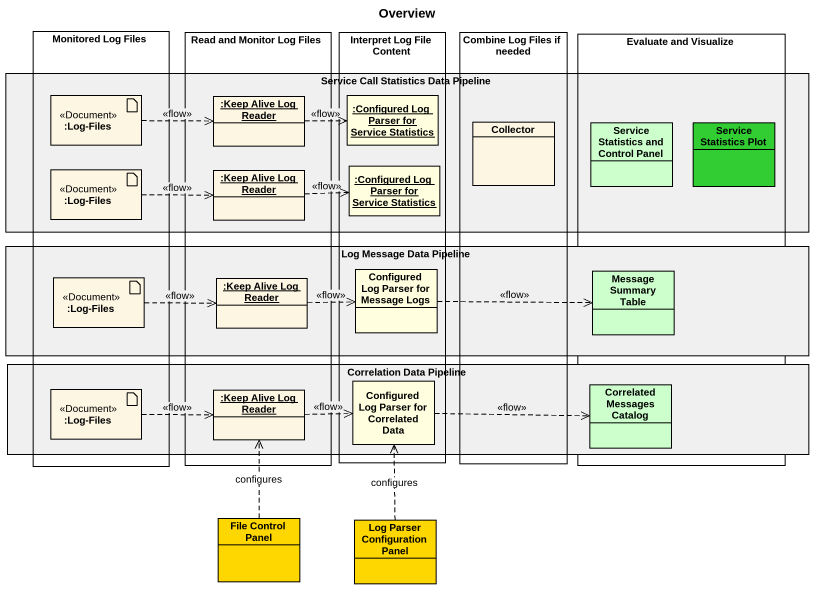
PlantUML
@startuml
title Overview
allowmixing
hide circle
hide empty members
rectangle "Monitored Log Files" as Monitored_Log_Files {
  artifact ":Log-Files" as Log_Files <<Document>>
  artifact ":Log-Files" as Log_Files_2 <<Document>>
  artifact ":Log-Files" as Log_Files_3 <<Document>>
  artifact ":Log-Files" as Log_Files_4 <<Document>>
}
rectangle "Read and Monitor Log Files" as Read_and_Monitor_Log_Files {
  object ":Keep Alive Log Reader" as Keep_Alive_Log_Reader
  object ":Keep Alive Log Reader" as Keep_Alive_Log_Reader_2
  object ":Keep Alive Log Reader" as Keep_Alive_Log_Reader_3
  object ":Keep Alive Log Reader" as Keep_Alive_Log_Reader_4
}
rectangle "Interpret Log File Content" as Interpret_Log_File_Content {
  object ":Configured Log Parser for Service Statistics" as Configured_Log_Parser_for #FFFFE0
  object ":Configured Log Parser for Service Statistics" as Configured_Log_Parser_for_2 #FFFFE0
  class "Configured Log Parser for Message Logs" as Configured_Log_Parser_for_3 #FFFFE0
  class "Configured Log Parser for Correlated Data" as Configured_Log_Parser_for_4 #FFFFE0
}
rectangle "Combine Log Files if needed" as Combine_Log_Files_if_needed {
  class Collector
}
rectangle "Evaluate and Visualize" as Evaluate_and_Visualize {
  class "Service Statistics and Control Panel" as Service_Statistics_and #CCFFCC
  class "Service Statistics Plot" as Service_Statistics_Plot #32CD32
}
rectangle "Service Call Statistics Data Pipeline" as Service_Call_Statistics #F0F0F0
rectangle "Log Message Data Pipeline" as Log_Message_Data_Pipeline #F0F0F0 {
  class "Message Summary Table" as Message_Summary_Table #CCFFCC
}
rectangle "Correlation Data Pipeline" as Correlation_Data_Pipeline #F0F0F0 {
  class "Correlated Messages Catalog" as Correlated_Messages_Catalog #CCFFCC
}
class "File Control Panel" as File_Control_Panel #FFD700
class "Log Parser Configuration Panel" as Log_Parser_Configuration #FFD700
Log_Files .right.> Keep_Alive_Log_Reader : <<flow>>
Keep_Alive_Log_Reader .right.> Configured_Log_Parser_for : <<flow>>
Log_Files_2 .right.> Keep_Alive_Log_Reader_2 : <<flow>>
Keep_Alive_Log_Reader_2 .right.> Configured_Log_Parser_for_2 : <<flow>>
Log_Files_3 .right.> Keep_Alive_Log_Reader_3 : <<flow>>
Keep_Alive_Log_Reader_3 .right.> Configured_Log_Parser_for_3 : <<flow>>
Configured_Log_Parser_for_3 .right.> Message_Summary_Table : <<flow>>
Configured_Log_Parser_for_4 .right.> Correlated_Messages_Catalog : <<flow>>
Log_Files_4 .right.> Keep_Alive_Log_Reader_4 : <<flow>>
Keep_Alive_Log_Reader_4 .right.> Configured_Log_Parser_for_4 : <<flow>>
File_Control_Panel .up.> Keep_Alive_Log_Reader_4 : configures
Log_Parser_Configuration .up.> Configured_Log_Parser_for_4 : configures
@enduml
